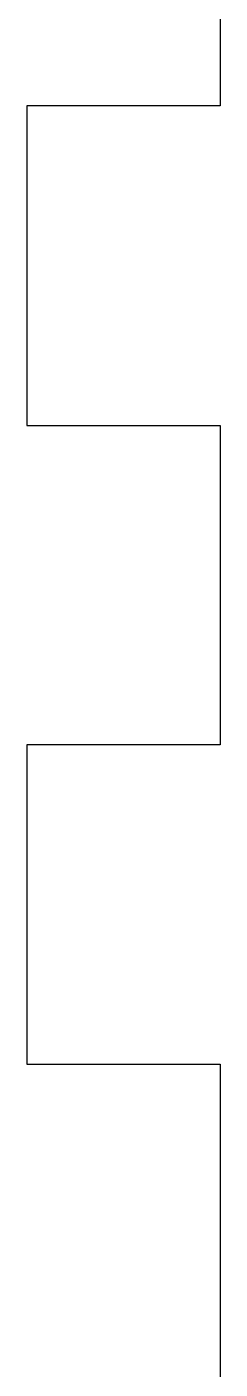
# Model space of a CAD drawing. Extents: x 10 to 860, y -140 to 140.
# Drawn here: x 10 to 16, y -44.21 to -2.5 of the extents above; entities that cross this region are included whole.
import ezdxf

# ---------------------------------------------------------------- set-up
doc = ezdxf.new("R2010")
doc.units = 0

# ---------------------------------------------------------------- blocks, each defined once
blk = doc.blocks.new('SHAPE2DVIEW004')
at = {"layer": 'Views', "color": 0}
for p, q in [((16, 4.963), (16, -4.963)), ((16, -4.963), (10, -4.963)), ((10, -4.963), (10, -14.889)), ((10, -14.889), (16, -14.889)), ((16, -14.889), (16, -24.815)), ((16, -24.815), (10, -24.815)), ((10, -24.815), (10, -34.741)), ((10, -34.741), (16, -34.741)), ((16, -34.741), (16, -44.667))]:
    blk.add_line(p, q, dxfattribs=at)

msp = doc.modelspace()

# ---------------------------------------------------------------- block references
at = {"layer": 'Views', "color": 0}
msp.add_blockref('SHAPE2DVIEW004', (0, 0), dxfattribs=at)

doc.saveas('drawing.dxf')
